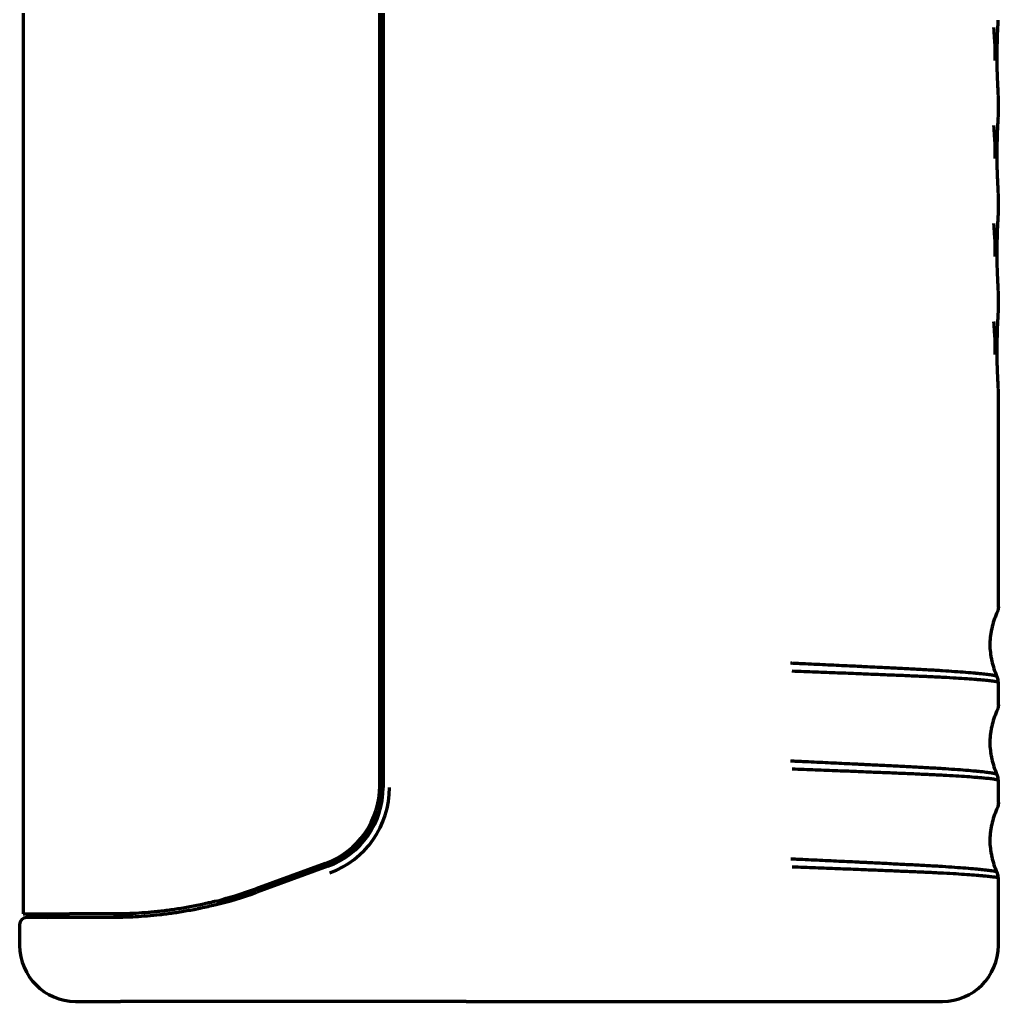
# Model space of a CAD drawing. Header units: inches. Extents: x -2898 to 7248, y 606 to 5598.
# Drawn here: x 941.52 to 976.52, y 3099.09 to 3134.19 of the extents above; entities that cross this region are included whole.
import ezdxf

# ---------------------------------------------------------------- set-up
doc = ezdxf.new("R2010")
doc.units = ezdxf.units.IN

msp = doc.modelspace()

# ---------------------------------------------------------------- linework, layer by layer
at = {"linetype": 'Continuous', "lineweight": 70}
for p, q in [((954.523, 3281.42), (954.523, 3106.742)), ((954.398, 3106.803), (954.398, 3281.358)), ((954.476, 3106.803), (954.476, 3281.358)), ((941.648, 3165.843), (941.648, 3102.218)), ((976.521, 3134.164), (976.521, 3134.176)), ((976.523, 3130.708), (976.523, 3131.479)), ((976.521, 3130.669), (976.522, 3130.708)), ((976.521, 3130.664), (976.521, 3130.676)), ((976.523, 3127.208), (976.523, 3127.979)), ((976.521, 3127.169), (976.522, 3127.208)), ((976.521, 3127.164), (976.521, 3127.176)), ((976.523, 3123.708), (976.523, 3124.479)), ((976.521, 3123.669), (976.522, 3123.708)), ((976.521, 3123.664), (976.521, 3123.676)), ((976.523, 3113.2), (976.523, 3120.979)), ((976.523, 3113.2), (976.513, 3113.1)), ((976.523, 3109.7), (976.523, 3110.487)), ((976.523, 3109.7), (976.513, 3109.6)), ((976.523, 3106.2), (976.523, 3106.987)), ((976.523, 3106.2), (976.513, 3106.1)), ((976.523, 3106.2), (976.522, 3106.199)), ((952.453, 3104.021), (949.965, 3103.115)), ((952.549, 3103.923), (950.008, 3102.998)), ((952.532, 3104.021), (950.044, 3103.115)), ((976.523, 3101.093), (976.523, 3103.487)), ((941.648, 3102.218), (943.301, 3102.218)), ((943.423, 3102.093), (941.773, 3102.093)), ((944.878, 3102.218), (943.301, 3102.218)), ((944.878, 3102.093), (943.423, 3102.093)), ((944.878, 3102.218), (945.582, 3102.218)), ((941.523, 3101.843), (941.523, 3101.093)), ((943.523, 3099.093), (945.126, 3099.093)), ((948.704, 3099.093), (945.126, 3099.093)), ((956.546, 3099.093), (948.704, 3099.093)), ((957.492, 3099.093), (956.546, 3099.093)), ((957.492, 3099.093), (974.523, 3099.093))]:
    msp.add_line(p, q, dxfattribs=at)
for centre, radius, start, end in [((976.023, 3110.487), 0.5, 11.4977, 24.7187), ((976.023, 3110.487), 0.5, 0.0006, 11.4977), ((976.023, 3106.987), 0.5, 11.4977, 24.7187), ((976.023, 3106.987), 0.5, 0.0006, 11.4977), ((951.523, 3106.742), 3, 290, 0), ((951.503, 3106.742), 3.25, 290, 0), ((976.023, 3103.487), 0.5, 11.4978, 24.7187), ((976.023, 3103.487), 0.5, 0.0007, 11.4978), ((941.773, 3101.843), 0.25, 90, 180), ((942.523, 3102.343), 0.25, 270, 329.9991), ((943.523, 3101.093), 2, 180, 270), ((974.523, 3101.093), 2, 270, 0)]:
    msp.add_arc(centre, radius, start, end, dxfattribs=at)
for centre, major_axis, ratio, start_param, end_param in [((951.447, 3106.803), (0, -2.96), 0.996917, 0.348075, 1.570796), ((951.525, 3106.803), (0, -2.96), 0.996917, 0.348075, 1.570796), ((944.877, 3117.184), (0, 14.965), 0.996917, 3.390853, 3.489628), ((944.955, 3117.184), (0, 14.965), 0.996917, 3.390853, 3.489628), ((944.878, 3117.093), (0, 15), 1, 3.385952, 3.490659)]:
    msp.add_ellipse(centre, major_axis=major_axis, ratio=ratio, start_param=start_param, end_param=end_param, dxfattribs=at)
for points, knots in [([(976.521, 3131.511), (976.521, 3131.511), (976.521, 3131.514), (976.519, 3131.551), (976.51, 3131.71), (976.494, 3132.04), (976.481, 3132.492), (976.478, 3133.009), (976.488, 3133.5), (976.505, 3133.886), (976.516, 3134.087), (976.52, 3134.153), (976.521, 3134.163), (976.521, 3134.164)], [0, 0, 0, 0, 0.010183, 0.070351, 0.180646, 0.300593, 0.425928, 0.557827, 0.693585, 0.815302, 0.931069, 0.992468, 1, 1, 1, 1]), ([(976.408, 3132.725), (976.409, 3132.772), (976.414, 3133.008), (976.41, 3133.302), (976.393, 3133.488), (976.39, 3133.512)], [0, 0, 0, 0, 0.175328, 0.891133, 1, 1, 1, 1]), ([(976.521, 3128.011), (976.521, 3128.011), (976.521, 3128.014), (976.519, 3128.051), (976.51, 3128.21), (976.494, 3128.54), (976.481, 3128.992), (976.478, 3129.509), (976.488, 3130), (976.505, 3130.386), (976.516, 3130.587), (976.52, 3130.653), (976.521, 3130.663), (976.521, 3130.664)], [0, 0, 0, 0, 0.010183, 0.070351, 0.180646, 0.300593, 0.425928, 0.557827, 0.693585, 0.815303, 0.93107, 0.992469, 1, 1, 1, 1]), ([(976.408, 3129.225), (976.409, 3129.272), (976.414, 3129.508), (976.41, 3129.802), (976.393, 3129.988), (976.39, 3130.012)], [0, 0, 0, 0, 0.175328, 0.891133, 1, 1, 1, 1]), ([(976.521, 3124.511), (976.521, 3124.511), (976.521, 3124.514), (976.519, 3124.551), (976.51, 3124.71), (976.494, 3125.04), (976.481, 3125.492), (976.478, 3126.009), (976.488, 3126.5), (976.505, 3126.886), (976.516, 3127.087), (976.52, 3127.153), (976.521, 3127.163), (976.521, 3127.164)], [0, 0, 0, 0, 0.010183, 0.070351, 0.180646, 0.300593, 0.425928, 0.557826, 0.693584, 0.815302, 0.931069, 0.992467, 1, 1, 1, 1]), ([(976.408, 3125.725), (976.409, 3125.772), (976.414, 3126.008), (976.41, 3126.302), (976.393, 3126.488), (976.39, 3126.512)], [0, 0, 0, 0, 0.175328, 0.891133, 1, 1, 1, 1]), ([(976.521, 3121.011), (976.521, 3121.011), (976.521, 3121.014), (976.519, 3121.051), (976.51, 3121.21), (976.494, 3121.54), (976.481, 3121.992), (976.478, 3122.509), (976.488, 3123), (976.505, 3123.386), (976.516, 3123.587), (976.52, 3123.653), (976.521, 3123.663), (976.521, 3123.664)], [0, 0, 0, 0, 0.010183, 0.070351, 0.180646, 0.300593, 0.425928, 0.557827, 0.693585, 0.815303, 0.93107, 0.992468, 1, 1, 1, 1]), ([(976.408, 3122.225), (976.409, 3122.272), (976.414, 3122.508), (976.41, 3122.802), (976.393, 3122.988), (976.39, 3123.012)], [0, 0, 0, 0, 0.175328, 0.891133, 1, 1, 1, 1]), ([(976.477, 3112.99), (976.456, 3112.944), (976.436, 3112.897), (976.398, 3112.803), (976.381, 3112.756), (976.333, 3112.612), (976.307, 3112.515), (976.275, 3112.369), (976.266, 3112.32), (976.248, 3112.221), (976.233, 3112.122), (976.222, 3112.001), (976.22, 3111.92), (976.221, 3111.886), (976.221, 3111.864), (976.222, 3111.853), (976.223, 3111.842)], [0, 0, 0, 0, 0.125, 0.125, 0.25, 0.25, 0.5, 0.5, 0.625, 0.625, 0.75, 0.875, 0.9375, 0.96875, 0.96875, 1, 1, 1, 1]), ([(976.522, 3113.199), (976.522, 3113.163), (976.519, 3113.127), (976.503, 3113.057), (976.492, 3113.023), (976.477, 3112.99)], [0, 0, 0, 0, 0.5, 0.5, 1, 1, 1, 1]), ([(976.222, 3111.842), (976.217, 3111.754), (976.226, 3111.611), (976.249, 3111.463), (976.266, 3111.365), (976.276, 3111.316), (976.308, 3111.17), (976.334, 3111.073), (976.381, 3110.93), (976.398, 3110.883), (976.436, 3110.789), (976.456, 3110.742), (976.477, 3110.696)], [0, 0, 0, 0, 0.25, 0.375, 0.375, 0.5, 0.5, 0.75, 0.75, 0.875, 0.875, 1, 1, 1, 1]), ([(976.477, 3110.696), (976.475, 3110.704), (976.451, 3110.72), (976.354, 3110.744), (976.197, 3110.768), (976.053, 3110.785), (975.93, 3110.799), (975.865, 3110.806), (975.794, 3110.813), (975.745, 3110.817), (975.72, 3110.82), (975.592, 3110.831), (975.369, 3110.851), (974.978, 3110.88), (974.68, 3110.9), (974.364, 3110.92), (974.197, 3110.93), (973.931, 3110.944), (973.841, 3110.949), (973.654, 3110.959), (973.559, 3110.964), (973.267, 3110.979), (972.861, 3111), (972.422, 3111.022), (972.081, 3111.039), (971.907, 3111.047), (971.729, 3111.056), (971.609, 3111.062), (971.548, 3111.065), (971.244, 3111.079), (970.742, 3111.104), (970.212, 3111.129), (969.803, 3111.148), (969.665, 3111.154), (969.456, 3111.164), (969.386, 3111.167), (969.279, 3111.172), (969.226, 3111.175), (969.164, 3111.178), (969.133, 3111.179), (969.117, 3111.18), (969.109, 3111.18), (969.105, 3111.18), (969.104, 3111.18), (969.103, 3111.18), (969.102, 3111.18), (969.102, 3111.18)], [0, 0, 0, 0, 0.0625, 0.125, 0.1875, 0.25, 0.25, 0.28125, 0.296875, 0.296875, 0.3125, 0.3125, 0.375, 0.4375, 0.5, 0.5, 0.5625, 0.5625, 0.59375, 0.59375, 0.625, 0.625, 0.6875, 0.75, 0.75, 0.78125, 0.796875, 0.796875, 0.8125, 0.8125, 0.875, 0.9375, 0.9375, 0.96875, 0.96875, 0.984375, 0.984375, 0.992188, 0.996094, 0.998047, 0.999023, 0.999512, 0.999756, 0.999878, 0.999878, 1, 1, 1, 1]), ([(976.522, 3110.488), (976.521, 3110.495), (976.497, 3110.508), (976.401, 3110.529), (976.244, 3110.55), (976.099, 3110.565), (975.975, 3110.576), (975.91, 3110.582), (975.838, 3110.588), (975.789, 3110.592), (975.764, 3110.594), (975.635, 3110.605), (975.411, 3110.622), (975.148, 3110.639), (974.867, 3110.656), (974.717, 3110.665), (974.399, 3110.681), (974.23, 3110.689), (974.007, 3110.7), (973.962, 3110.702), (973.871, 3110.706), (973.825, 3110.708), (973.684, 3110.714), (973.588, 3110.718), (973.295, 3110.731), (972.889, 3110.748), (972.233, 3110.774), (971.533, 3110.803), (970.787, 3110.832), (970.26, 3110.853), (969.717, 3110.874), (969.438, 3110.884), (969.151, 3110.895)], [0, 0, 0, 0, 0.0625, 0.125, 0.1875, 0.25, 0.25, 0.28125, 0.296875, 0.296875, 0.3125, 0.3125, 0.375, 0.4375, 0.4375, 0.5, 0.5, 0.5625, 0.5625, 0.578125, 0.578125, 0.59375, 0.59375, 0.625, 0.625, 0.6875, 0.75, 0.8125, 0.875, 0.9375, 0.9375, 1, 1, 1, 1]), ([(976.522, 3110.488), (976.522, 3110.524), (976.518, 3110.56), (976.503, 3110.63), (976.492, 3110.664), (976.477, 3110.697)], [0, 0, 0, 0, 0.5, 0.5, 1, 1, 1, 1]), ([(976.522, 3110.488), (976.522, 3110.523), (976.519, 3110.559), (976.503, 3110.629), (976.492, 3110.663), (976.477, 3110.696)], [0, 0, 0, 0, 0.5, 0.5, 1, 1, 1, 1]), ([(976.477, 3109.49), (976.456, 3109.444), (976.436, 3109.397), (976.398, 3109.303), (976.381, 3109.256), (976.333, 3109.112), (976.307, 3109.015), (976.275, 3108.869), (976.266, 3108.82), (976.248, 3108.721), (976.233, 3108.622), (976.222, 3108.501), (976.22, 3108.42), (976.221, 3108.386), (976.221, 3108.364), (976.222, 3108.353), (976.223, 3108.342)], [0, 0, 0, 0, 0.125, 0.125, 0.25, 0.25, 0.5, 0.5, 0.625, 0.625, 0.75, 0.875, 0.9375, 0.96875, 0.96875, 1, 1, 1, 1]), ([(976.522, 3109.699), (976.522, 3109.663), (976.519, 3109.627), (976.503, 3109.557), (976.492, 3109.523), (976.477, 3109.49)], [0, 0, 0, 0, 0.5, 0.5, 1, 1, 1, 1]), ([(976.222, 3108.342), (976.217, 3108.254), (976.226, 3108.111), (976.249, 3107.963), (976.266, 3107.865), (976.276, 3107.816), (976.308, 3107.67), (976.334, 3107.573), (976.381, 3107.43), (976.398, 3107.383), (976.436, 3107.289), (976.456, 3107.242), (976.477, 3107.196)], [0, 0, 0, 0, 0.25, 0.375, 0.375, 0.5, 0.5, 0.75, 0.75, 0.875, 0.875, 1, 1, 1, 1]), ([(976.477, 3107.196), (976.475, 3107.204), (976.451, 3107.22), (976.354, 3107.244), (976.197, 3107.268), (976.053, 3107.285), (975.93, 3107.299), (975.865, 3107.306), (975.794, 3107.313), (975.745, 3107.317), (975.72, 3107.32), (975.592, 3107.331), (975.369, 3107.351), (974.978, 3107.38), (974.68, 3107.4), (974.364, 3107.42), (974.197, 3107.43), (973.931, 3107.444), (973.841, 3107.449), (973.654, 3107.459), (973.559, 3107.464), (973.267, 3107.479), (972.861, 3107.5), (972.422, 3107.522), (972.081, 3107.539), (971.907, 3107.547), (971.729, 3107.556), (971.609, 3107.562), (971.548, 3107.565), (971.244, 3107.579), (970.742, 3107.604), (970.212, 3107.629), (969.803, 3107.648), (969.665, 3107.654), (969.456, 3107.664), (969.386, 3107.667), (969.279, 3107.672), (969.226, 3107.675), (969.164, 3107.678), (969.133, 3107.679), (969.117, 3107.68), (969.109, 3107.68), (969.105, 3107.68), (969.104, 3107.68), (969.103, 3107.68), (969.102, 3107.68), (969.102, 3107.68)], [0, 0, 0, 0, 0.0625, 0.125, 0.1875, 0.25, 0.25, 0.28125, 0.296875, 0.296875, 0.3125, 0.3125, 0.375, 0.4375, 0.5, 0.5, 0.5625, 0.5625, 0.59375, 0.59375, 0.625, 0.625, 0.6875, 0.75, 0.75, 0.78125, 0.796875, 0.796875, 0.8125, 0.8125, 0.875, 0.9375, 0.9375, 0.96875, 0.96875, 0.984375, 0.984375, 0.992187, 0.996094, 0.998047, 0.999023, 0.999512, 0.999756, 0.999878, 0.999878, 1, 1, 1, 1]), ([(976.522, 3106.988), (976.521, 3106.995), (976.497, 3107.008), (976.401, 3107.029), (976.244, 3107.05), (976.099, 3107.065), (975.975, 3107.076), (975.91, 3107.082), (975.838, 3107.088), (975.789, 3107.092), (975.764, 3107.094), (975.635, 3107.105), (975.411, 3107.122), (975.148, 3107.139), (974.867, 3107.156), (974.717, 3107.165), (974.399, 3107.181), (974.23, 3107.189), (974.007, 3107.2), (973.962, 3107.202), (973.871, 3107.206), (973.825, 3107.208), (973.684, 3107.214), (973.588, 3107.218), (973.295, 3107.231), (972.889, 3107.248), (972.233, 3107.274), (971.533, 3107.303), (970.787, 3107.332), (970.26, 3107.353), (969.717, 3107.374), (969.438, 3107.384), (969.151, 3107.395)], [0, 0, 0, 0, 0.0625, 0.125, 0.1875, 0.25, 0.25, 0.28125, 0.296875, 0.296875, 0.3125, 0.3125, 0.375, 0.4375, 0.4375, 0.5, 0.5, 0.5625, 0.5625, 0.578125, 0.578125, 0.59375, 0.59375, 0.625, 0.625, 0.6875, 0.75, 0.8125, 0.875, 0.9375, 0.9375, 1, 1, 1, 1]), ([(976.522, 3106.988), (976.522, 3107.024), (976.518, 3107.06), (976.503, 3107.13), (976.492, 3107.164), (976.477, 3107.197)], [0, 0, 0, 0, 0.5, 0.5, 1, 1, 1, 1]), ([(976.522, 3106.988), (976.522, 3107.023), (976.519, 3107.059), (976.503, 3107.129), (976.492, 3107.163), (976.477, 3107.196)], [0, 0, 0, 0, 0.5, 0.5, 1, 1, 1, 1]), ([(976.477, 3105.99), (976.456, 3105.944), (976.436, 3105.897), (976.398, 3105.803), (976.381, 3105.756), (976.333, 3105.612), (976.307, 3105.515), (976.275, 3105.369), (976.266, 3105.32), (976.248, 3105.221), (976.233, 3105.122), (976.222, 3105.001), (976.22, 3104.92), (976.221, 3104.886), (976.221, 3104.864), (976.222, 3104.853), (976.223, 3104.842)], [0, 0, 0, 0, 0.125, 0.125, 0.25, 0.25, 0.5, 0.5, 0.625, 0.625, 0.75, 0.875, 0.9375, 0.96875, 0.96875, 1, 1, 1, 1]), ([(976.522, 3106.199), (976.522, 3106.163), (976.519, 3106.127), (976.503, 3106.057), (976.492, 3106.023), (976.477, 3105.99)], [0, 0, 0, 0, 0.5, 0.5, 1, 1, 1, 1]), ([(976.522, 3106.199), (976.522, 3106.163), (976.518, 3106.127), (976.503, 3106.057), (976.492, 3106.023), (976.477, 3105.99)], [0, 0, 0, 0, 0.5, 0.5, 1, 1, 1, 1]), ([(976.222, 3104.842), (976.217, 3104.754), (976.226, 3104.611), (976.249, 3104.463), (976.266, 3104.365), (976.276, 3104.316), (976.308, 3104.17), (976.334, 3104.073), (976.381, 3103.93), (976.398, 3103.883), (976.436, 3103.789), (976.456, 3103.742), (976.477, 3103.696)], [0, 0, 0, 0, 0.25, 0.375, 0.375, 0.5, 0.5, 0.75, 0.75, 0.875, 0.875, 1, 1, 1, 1]), ([(976.477, 3103.696), (976.475, 3103.704), (976.451, 3103.72), (976.354, 3103.744), (976.197, 3103.768), (976.053, 3103.785), (975.93, 3103.799), (975.865, 3103.806), (975.794, 3103.813), (975.745, 3103.817), (975.72, 3103.82), (975.592, 3103.831), (975.369, 3103.851), (974.978, 3103.88), (974.68, 3103.9), (974.364, 3103.92), (974.197, 3103.93), (973.931, 3103.944), (973.841, 3103.949), (973.654, 3103.959), (973.559, 3103.964), (973.267, 3103.979), (972.861, 3104), (972.422, 3104.022), (972.081, 3104.039), (971.907, 3104.047), (971.729, 3104.056), (971.609, 3104.062), (971.548, 3104.065), (971.244, 3104.079), (970.742, 3104.104), (970.212, 3104.129), (969.803, 3104.148), (969.665, 3104.154), (969.456, 3104.164), (969.386, 3104.167), (969.279, 3104.172), (969.226, 3104.175), (969.164, 3104.178), (969.133, 3104.179), (969.117, 3104.18), (969.109, 3104.18), (969.105, 3104.18), (969.104, 3104.18), (969.103, 3104.18), (969.102, 3104.18), (969.102, 3104.18)], [0, 0, 0, 0, 0.0625, 0.125, 0.1875, 0.25, 0.25, 0.28125, 0.296875, 0.296875, 0.3125, 0.3125, 0.375, 0.4375, 0.5, 0.5, 0.5625, 0.5625, 0.59375, 0.59375, 0.625, 0.625, 0.6875, 0.75, 0.75, 0.78125, 0.796875, 0.796875, 0.8125, 0.8125, 0.875, 0.9375, 0.9375, 0.96875, 0.96875, 0.984375, 0.984375, 0.992188, 0.996094, 0.998047, 0.999023, 0.999512, 0.999756, 0.999878, 0.999878, 1, 1, 1, 1]), ([(976.522, 3103.488), (976.521, 3103.495), (976.497, 3103.508), (976.401, 3103.529), (976.244, 3103.55), (976.099, 3103.565), (975.975, 3103.576), (975.91, 3103.582), (975.838, 3103.588), (975.789, 3103.592), (975.764, 3103.594), (975.635, 3103.605), (975.411, 3103.622), (975.148, 3103.639), (974.867, 3103.656), (974.717, 3103.665), (974.399, 3103.681), (974.23, 3103.689), (974.007, 3103.7), (973.962, 3103.702), (973.871, 3103.706), (973.825, 3103.708), (973.684, 3103.714), (973.588, 3103.718), (973.295, 3103.731), (972.889, 3103.748), (972.233, 3103.774), (971.533, 3103.803), (970.787, 3103.832), (970.26, 3103.853), (969.717, 3103.874), (969.438, 3103.884), (969.151, 3103.895)], [0, 0, 0, 0, 0.0625, 0.125, 0.1875, 0.25, 0.25, 0.28125, 0.296875, 0.296875, 0.3125, 0.3125, 0.375, 0.4375, 0.4375, 0.5, 0.5, 0.5625, 0.5625, 0.578125, 0.578125, 0.59375, 0.59375, 0.625, 0.625, 0.6875, 0.75, 0.8125, 0.875, 0.9375, 0.9375, 1, 1, 1, 1]), ([(976.522, 3103.488), (976.522, 3103.524), (976.518, 3103.56), (976.503, 3103.63), (976.492, 3103.664), (976.477, 3103.697)], [0, 0, 0, 0, 0.5, 0.5, 1, 1, 1, 1]), ([(976.522, 3103.488), (976.522, 3103.523), (976.519, 3103.559), (976.503, 3103.629), (976.492, 3103.663), (976.477, 3103.696)], [0, 0, 0, 0, 0.5, 0.5, 1, 1, 1, 1]), ([(948.557, 3102.681), (948.473, 3102.659), (948.389, 3102.638), (948.262, 3102.608), (948.219, 3102.599), (948.135, 3102.579), (948.093, 3102.57), (947.883, 3102.524), (947.716, 3102.491), (947.386, 3102.43), (947.223, 3102.403), (946.9, 3102.355), (946.74, 3102.334), (946.542, 3102.312), (946.503, 3102.307), (946.424, 3102.299), (946.385, 3102.295), (946.269, 3102.283), (946.192, 3102.276), (945.966, 3102.257), (945.82, 3102.247), (945.536, 3102.232), (945.398, 3102.227), (945.131, 3102.22), (945.002, 3102.218), (944.878, 3102.218)], [0, 0, 0, 0, 0.0625, 0.0625, 0.09375, 0.09375, 0.125, 0.125, 0.25, 0.25, 0.375, 0.375, 0.5, 0.5, 0.53125, 0.53125, 0.5625, 0.5625, 0.625, 0.625, 0.75, 0.75, 0.875, 0.875, 1, 1, 1, 1]), ([(948.507, 3102.539), (948.338, 3102.497), (948.17, 3102.458), (947.961, 3102.414), (947.919, 3102.405), (947.835, 3102.388), (947.793, 3102.379), (947.668, 3102.355), (947.586, 3102.34), (947.338, 3102.296), (947.175, 3102.269), (946.934, 3102.235), (946.854, 3102.224), (946.695, 3102.204), (946.616, 3102.194), (946.383, 3102.168), (946.232, 3102.154), (945.939, 3102.13), (945.796, 3102.121), (945.518, 3102.106), (945.384, 3102.101), (945.221, 3102.097), (945.188, 3102.096), (945.124, 3102.095), (945.029, 3102.094), (944.937, 3102.093), (944.878, 3102.093)], [0, 0, 0, 0, 0.125, 0.125, 0.15625, 0.15625, 0.1875, 0.1875, 0.25, 0.25, 0.375, 0.375, 0.4375, 0.4375, 0.5, 0.5, 0.625, 0.625, 0.75, 0.75, 0.875, 0.875, 0.90625, 0.90625, 0.9375, 1, 1, 1, 1])]:
    msp.add_open_spline(points, degree=3, knots=knots, dxfattribs=at)
for points, degree in [([(976.39, 3133.512), (976.387, 3133.653), (976.372, 3133.786), (976.356, 3133.905)], 3), ([(976.481, 3133.025), (976.482, 3133.097), (976.483, 3133.166), (976.484, 3133.233)], 3), ([(976.521, 3131.517), (976.521, 3131.515), (976.521, 3131.515)], 2), ([(976.39, 3130.012), (976.387, 3130.153), (976.372, 3130.286), (976.356, 3130.405)], 3), ([(976.481, 3129.525), (976.482, 3129.597), (976.483, 3129.666), (976.484, 3129.733)], 3), ([(976.521, 3128.017), (976.521, 3128.015), (976.521, 3128.015)], 2), ([(976.39, 3126.512), (976.387, 3126.653), (976.372, 3126.786), (976.356, 3126.905)], 3), ([(976.481, 3126.025), (976.482, 3126.097), (976.483, 3126.166), (976.484, 3126.233)], 3), ([(976.521, 3124.517), (976.521, 3124.515), (976.521, 3124.515)], 2), ([(976.39, 3123.012), (976.387, 3123.153), (976.372, 3123.286), (976.356, 3123.405)], 3), ([(976.481, 3122.525), (976.482, 3122.597), (976.483, 3122.666), (976.484, 3122.733)], 3), ([(976.521, 3121.017), (976.521, 3121.015), (976.521, 3121.015)], 2)]:
    msp.add_open_spline(points, degree=degree, dxfattribs=at)

doc.saveas('drawing.dxf')
